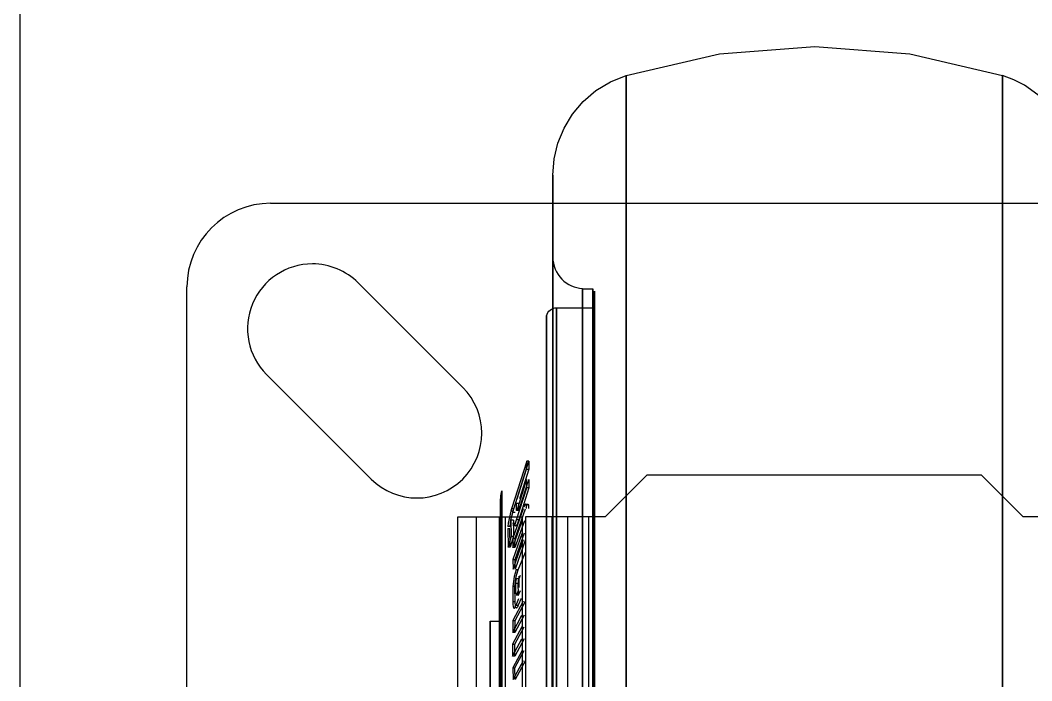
# Model space of a CAD drawing. Header units: millimetres. Extents: x 10366 to 13995, y 24552 to 29685.
# Drawn here: x 12611.78 to 12661.6, y 26820.93 to 26853.48 of the extents above; entities that cross this region are included whole.
import ezdxf

# ---------------------------------------------------------------- set-up
doc = ezdxf.new("R2010")
doc.units = ezdxf.units.MM
doc.header["$LTSCALE"] = 3
doc.layers.add('DomyÅ›lny', color=7, linetype='Continuous')

msp = doc.modelspace()

# ---------------------------------------------------------------- linework, layer by layer
at = {"layer": 'DomyÅ›lny'}
for p, q in [((12611.782, 26805.675), (12611.782, 27022.554)), ((12624.111, 26844.461), (12677.663, 26844.461)), ((12619.992, 26786.789), (12619.992, 26840.342)), ((12633.578, 26835.39), (12628.428, 26840.539)), ((12639.478, 26840.239), (12639.976, 26840.239)), ((12638.202, 26839.312), (12639.971, 26839.312)), ((12623.913, 26836.024), (12629.063, 26830.875)), ((12636.832, 26831.753), (12636.726, 26831.753)), ((12636.261, 26829.9), (12636.722, 26831.358)), ((12636.828, 26831.358), (12636.367, 26829.9)), ((12636.722, 26831.358), (12636.828, 26831.358)), ((12642.649, 26831.073), (12640.589, 26829.013)), ((12659.126, 26831.073), (12642.649, 26831.073)), ((12661.186, 26829.013), (12659.126, 26831.073)), ((12636.838, 26830.449), (12636.732, 26830.449)), ((12635.984, 26829.402), (12635.95, 26829.29)), ((12636.056, 26829.29), (12635.95, 26829.29)), ((12636.09, 26829.402), (12635.984, 26829.402)), ((12636.153, 26829.223), (12636.047, 26829.223)), ((12636.056, 26829.29), (12636.09, 26829.402)), ((12636.325, 26829.67), (12636.219, 26829.67)), ((12636.325, 26829.36), (12636.219, 26829.36)), ((12636.334, 26829.318), (12636.228, 26829.318)), ((12636.38, 26829.423), (12636.274, 26829.423)), ((12636.68, 26829.633), (12636.787, 26829.633)), ((12633.328, 26813.566), (12633.328, 26829.013)), ((12634.233, 26829.013), (12636.525, 26829.013)), ((12634.233, 26829.013), (12634.233, 26817.701)), ((12635.388, 26813.566), (12635.388, 26829.013)), ((12635.69, 26817.701), (12635.69, 26829.013)), ((12636.072, 26828.855), (12635.966, 26828.855)), ((12636.042, 26827.496), (12636.508, 26828.808)), ((12636.614, 26828.808), (12636.148, 26827.496)), ((12636.335, 26828.856), (12636.229, 26828.856)), ((12636.525, 26820.393), (12636.525, 26829.013)), ((12636.675, 26829.013), (12636.675, 26818.799)), ((12637.981, 26820.393), (12637.981, 26829.013)), ((12638.735, 26829.013), (12638.735, 26818.799)), ((12640.589, 26829.013), (12639.765, 26829.013)), ((12639.765, 26829.013), (12639.765, 26798.118)), ((12662.01, 26829.013), (12661.186, 26829.013)), ((12635.794, 26828.445), (12635.901, 26828.445)), ((12635.905, 26828.539), (12635.799, 26828.539)), ((12635.977, 26828.059), (12636.084, 26828.059)), ((12636.046, 26827.964), (12636.152, 26827.964)), ((12635.912, 26827.516), (12635.806, 26827.516)), ((12636.148, 26827.496), (12636.042, 26827.496)), ((12636.046, 26826.904), (12636.152, 26826.904)), ((12636.307, 26826.4), (12636.2, 26826.4)), ((12636.297, 26825.724), (12636.191, 26825.724)), ((12636.337, 26825.954), (12636.23, 26825.954)), ((12636.411, 26826.129), (12636.337, 26825.954)), ((12636.15, 26825.572), (12636.043, 26825.572)), ((12636.312, 26825.381), (12636.233, 26825.196)), ((12636.34, 26825.196), (12636.418, 26825.381)), ((12636.152, 26824.829), (12636.046, 26824.829)), ((12636.3, 26825.211), (12636.194, 26825.211)), ((12636.206, 26824.659), (12636.343, 26824.988)), ((12636.315, 26825.158), (12636.209, 26825.158)), ((12636.34, 26825.196), (12636.233, 26825.196)), ((12636.449, 26824.988), (12636.312, 26824.659)), ((12636.206, 26824.659), (12636.312, 26824.659)), ((12634.925, 26823.864), (12635.44, 26823.864)), ((12636.045, 26823.906), (12636.152, 26823.906)), ((12636.49, 26823.593), (12636.032, 26822.744)), ((12636.142, 26823.315), (12636.036, 26823.315)), ((12636.138, 26822.744), (12636.596, 26823.593)), ((12636.032, 26822.744), (12636.138, 26822.744)), ((12636.14, 26822.152), (12636.034, 26822.152)), ((12636.042, 26821.577), (12636.148, 26821.577))]:
    msp.add_line(p, q, dxfattribs=at)
for points in [[(12641.619, 26850.762, 0), (12646.223, 26851.831, 0), (12650.92, 26852.185, 0), (12655.603, 26851.823, 0), (12660.156, 26850.762, 0)], [(12638.014, 26845.85, 0), (12638.077, 26846.652, 0), (12638.261, 26847.429, 0), (12638.565, 26848.168, 0), (12638.983, 26848.857, 0), (12639.511, 26849.48, 0), (12640.135, 26850.014, 0), (12640.849, 26850.449, 0), (12641.619, 26850.762, 0)], [(12663.76, 26845.85, 0), (12663.744, 26846.26, 0), (12663.612, 26847.078, 0), (12663.353, 26847.858, 0), (12662.971, 26848.588, 0), (12662.483, 26849.244, 0), (12661.902, 26849.811, 0), (12661.247, 26850.274, 0), (12660.716, 26850.549, 0), (12660.156, 26850.762, 0)], [(12638.014, 26841.808, 0), (12638.021, 26841.656, 0), (12638.044, 26841.505, 0), (12638.081, 26841.36, 0), (12638.131, 26841.218, 0), (12638.194, 26841.084, 0), (12638.27, 26840.956, 0), (12638.357, 26840.838, 0), (12638.454, 26840.728, 0), (12638.561, 26840.628, 0), (12638.676, 26840.54, 0), (12638.799, 26840.463, 0), (12638.927, 26840.398, 0), (12639.06, 26840.346, 0), (12639.197, 26840.306, 0), (12639.335, 26840.279, 0), (12639.478, 26840.265, 0)], [(12637.703, 26838.924, 0), (12637.73, 26839.002, 0), (12637.768, 26839.074, 0), (12637.819, 26839.14, 0), (12637.879, 26839.198, 0), (12637.95, 26839.246, 0), (12638.029, 26839.282, 0), (12638.114, 26839.304, 0), (12638.202, 26839.312, 0)], [(12636.726, 26831.753, 0), (12635.984, 26829.402, 0)], [(12636.09, 26829.402, 0), (12636.832, 26831.753, 0)], [(12636.722, 26831.358, 0), (12636.726, 26831.753, 0)], [(12636.832, 26831.753, 0), (12636.828, 26831.358, 0)], [(12636.724, 26830.846, 0), (12636.274, 26829.423, 0)], [(12636.38, 26829.423, 0), (12636.83, 26830.846, 0)], [(12636.732, 26830.449, 0), (12636.724, 26830.846, 0)], [(12636.83, 26830.846, 0), (12636.838, 26830.449, 0)], [(12635.44, 26829.785, 0), (12635.455, 26830.04, 0), (12635.503, 26830.294, 0)], [(12636.229, 26828.856, 0), (12636.732, 26830.449, 0)], [(12636.838, 26830.449, 0), (12636.335, 26828.856, 0)], [(12635.95, 26829.29, 0), (12635.817, 26828.698, 0), (12635.799, 26828.539, 0)], [(12635.905, 26828.539, 0), (12635.922, 26828.69, 0), (12635.952, 26828.865, 0), (12636.056, 26829.29, 0)], [(12636.559, 26829.413, 0), (12636.046, 26827.964, 0)], [(12636.152, 26827.964, 0), (12636.666, 26829.413, 0)], [(12636.219, 26829.36, 0), (12636.219, 26829.67, 0)], [(12636.274, 26829.423, 0), (12636.244, 26829.341, 0), (12636.237, 26829.327, 0), (12636.234, 26829.323, 0), (12636.233, 26829.321, 0), (12636.231, 26829.32, 0), (12636.23, 26829.319, 0), (12636.229, 26829.319, 0), (12636.229, 26829.318, 0), (12636.228, 26829.318, 0), (12636.228, 26829.318, 0), (12636.228, 26829.318, 0), (12636.227, 26829.318, 0), (12636.227, 26829.318, 0), (12636.227, 26829.318, 0), (12636.226, 26829.318, 0), (12636.226, 26829.319, 0), (12636.225, 26829.319, 0), (12636.225, 26829.319, 0), (12636.225, 26829.32, 0), (12636.224, 26829.321, 0), (12636.223, 26829.323, 0), (12636.222, 26829.326, 0), (12636.221, 26829.331, 0), (12636.22, 26829.343, 0), (12636.219, 26829.36, 0)], [(12636.325, 26829.67, 0), (12636.325, 26829.36, 0)], [(12636.325, 26829.36, 0), (12636.327, 26829.331, 0), (12636.328, 26829.326, 0), (12636.329, 26829.323, 0), (12636.33, 26829.321, 0), (12636.331, 26829.32, 0), (12636.331, 26829.32, 0), (12636.332, 26829.319, 0), (12636.332, 26829.319, 0), (12636.332, 26829.318, 0), (12636.333, 26829.318, 0), (12636.333, 26829.318, 0), (12636.333, 26829.318, 0), (12636.334, 26829.318, 0), (12636.334, 26829.318, 0), (12636.334, 26829.318, 0), (12636.335, 26829.318, 0), (12636.335, 26829.318, 0), (12636.336, 26829.319, 0), (12636.337, 26829.319, 0), (12636.338, 26829.32, 0), (12636.339, 26829.321, 0), (12636.342, 26829.325, 0), (12636.345, 26829.329, 0), (12636.351, 26829.342, 0), (12636.38, 26829.423, 0)], [(12636.717, 26829.429, 0), (12636.711, 26829.562, 0), (12636.706, 26829.593, 0), (12636.701, 26829.611, 0), (12636.698, 26829.617, 0), (12636.695, 26829.622, 0), (12636.693, 26829.626, 0), (12636.69, 26829.629, 0), (12636.689, 26829.63, 0), (12636.688, 26829.631, 0), (12636.686, 26829.632, 0), (12636.684, 26829.633, 0), (12636.682, 26829.633, 0), (12636.681, 26829.634, 0), (12636.679, 26829.634, 0), (12636.677, 26829.633, 0), (12636.675, 26829.633, 0), (12636.673, 26829.632, 0), (12636.671, 26829.631, 0), (12636.668, 26829.629, 0), (12636.663, 26829.625, 0), (12636.656, 26829.618, 0), (12636.643, 26829.6, 0), (12636.617, 26829.553, 0), (12636.59, 26829.493, 0)], [(12636.696, 26829.493, 0), (12636.742, 26829.588, 0), (12636.756, 26829.61, 0), (12636.763, 26829.618, 0), (12636.77, 26829.625, 0), (12636.776, 26829.63, 0), (12636.778, 26829.632, 0), (12636.781, 26829.633, 0), (12636.783, 26829.633, 0), (12636.785, 26829.634, 0), (12636.787, 26829.634, 0), (12636.788, 26829.633, 0), (12636.79, 26829.633, 0), (12636.791, 26829.632, 0), (12636.794, 26829.631, 0), (12636.795, 26829.63, 0), (12636.798, 26829.628, 0), (12636.8, 26829.625, 0), (12636.803, 26829.621, 0), (12636.805, 26829.615, 0), (12636.81, 26829.601, 0), (12636.815, 26829.581, 0), (12636.82, 26829.539, 0), (12636.823, 26829.429, 0)], [(12633.328, 26829.013, 0), (12633.328, 26829.013, 0), (12633.328, 26829.013, 0), (12633.328, 26829.013, 0), (12633.328, 26829.013, 0), (12633.328, 26829.013, 0), (12633.328, 26829.013, 0), (12633.328, 26829.013, 0), (12633.328, 26829.013, 0), (12633.328, 26829.013, 0), (12633.328, 26829.013, 0), (12633.328, 26829.013, 0), (12633.329, 26829.013, 0), (12633.33, 26829.013, 0), (12633.335, 26829.013, 0), (12633.353, 26829.013, 0), (12633.429, 26829.013, 0), (12634.233, 26829.013, 0)], [(12635.966, 26828.855, 0), (12635.985, 26829.004, 0), (12636.007, 26829.098, 0)], [(12635.977, 26828.059, 0), (12635.966, 26828.855, 0)], [(12636.049, 26828.709, 0), (12636.054, 26828.621, 0), (12636.059, 26828.588, 0), (12636.062, 26828.578, 0), (12636.065, 26828.571, 0), (12636.068, 26828.567, 0), (12636.07, 26828.564, 0), (12636.071, 26828.562, 0), (12636.072, 26828.561, 0), (12636.073, 26828.561, 0), (12636.074, 26828.56, 0), (12636.076, 26828.559, 0), (12636.077, 26828.559, 0), (12636.078, 26828.559, 0), (12636.079, 26828.559, 0), (12636.081, 26828.559, 0), (12636.083, 26828.559, 0), (12636.086, 26828.56, 0), (12636.089, 26828.561, 0), (12636.091, 26828.562, 0), (12636.096, 26828.566, 0), (12636.105, 26828.574, 0), (12636.115, 26828.586, 0), (12636.127, 26828.602, 0), (12636.155, 26828.654, 0), (12636.229, 26828.856, 0)], [(12636.072, 26828.855, 0), (12636.084, 26828.059, 0)], [(12636.335, 26828.856, 0), (12636.333, 26828.85, 0), (12636.313, 26828.79, 0), (12636.25, 26828.632, 0), (12636.224, 26828.589, 0), (12636.214, 26828.577, 0), (12636.205, 26828.568, 0), (12636.2, 26828.564, 0), (12636.195, 26828.561, 0), (12636.192, 26828.56, 0), (12636.19, 26828.559, 0), (12636.187, 26828.559, 0), (12636.186, 26828.559, 0), (12636.185, 26828.559, 0), (12636.184, 26828.559, 0), (12636.182, 26828.559, 0), (12636.181, 26828.56, 0), (12636.18, 26828.56, 0), (12636.179, 26828.561, 0), (12636.178, 26828.562, 0), (12636.176, 26828.564, 0), (12636.173, 26828.567, 0), (12636.171, 26828.572, 0), (12636.168, 26828.579, 0), (12636.163, 26828.603, 0), (12636.158, 26828.642, 0), (12636.155, 26828.709, 0)], [(12639.765, 26829.013, 0), (12637.58, 26829.013, 0), (12636.911, 26829.013, 0), (12636.734, 26829.013, 0), (12636.69, 26829.013, 0), (12636.679, 26829.013, 0), (12636.676, 26829.013, 0), (12636.676, 26829.013, 0), (12636.675, 26829.013, 0), (12636.675, 26829.013, 0), (12636.675, 26829.013, 0), (12636.675, 26829.013, 0), (12636.675, 26829.013, 0), (12636.675, 26829.013, 0), (12636.675, 26829.013, 0), (12636.675, 26829.013, 0), (12636.675, 26829.013, 0), (12636.675, 26829.013, 0), (12636.675, 26829.013, 0)], [(12635.794, 26828.445, 0), (12635.806, 26827.516, 0)], [(12635.912, 26827.516, 0), (12635.901, 26828.445, 0)], [(12636.511, 26828.218, 0), (12636.046, 26826.904, 0)], [(12636.152, 26826.904, 0), (12636.617, 26828.218, 0)], [(12635.806, 26827.516, 0), (12635.977, 26828.059, 0)], [(12636.084, 26828.059, 0), (12635.912, 26827.516, 0)], [(12636.046, 26827.964, 0), (12636.042, 26827.496, 0)], [(12636.055, 26826.438, 0), (12636.567, 26827.887, 0)], [(12636.148, 26827.496, 0), (12636.152, 26827.964, 0)], [(12636.674, 26827.887, 0), (12636.161, 26826.438, 0)], [(12636.307, 26826.4, 0), (12636.666, 26827.267, 0)], [(12636.046, 26826.904, 0), (12636.055, 26826.438, 0)], [(12636.161, 26826.438, 0), (12636.152, 26826.904, 0)], [(12636.2, 26826.4, 0), (12636.106, 26826.075, 0), (12636.043, 26825.572, 0)], [(12636.15, 26825.572, 0), (12636.173, 26825.848, 0), (12636.213, 26826.077, 0), (12636.307, 26826.4, 0)], [(12636.191, 26825.724, 0), (12636.194, 26825.796, 0), (12636.205, 26825.871, 0), (12636.215, 26825.913, 0), (12636.23, 26825.954, 0)], [(12636.194, 26825.211, 0), (12636.191, 26825.724, 0)], [(12636.337, 26825.954, 0), (12636.322, 26825.913, 0), (12636.311, 26825.871, 0), (12636.301, 26825.796, 0), (12636.297, 26825.724, 0)], [(12636.297, 26825.724, 0), (12636.3, 26825.211, 0)], [(12636.343, 26826.082, 0), (12636.343, 26825.537, 0)], [(12636.043, 26825.572, 0), (12636.046, 26824.829, 0)], [(12636.152, 26824.829, 0), (12636.15, 26825.572, 0)], [(12636.556, 26824.861, 0), (12636.045, 26823.906, 0)], [(12636.046, 26824.829, 0), (12636.05, 26824.711, 0), (12636.065, 26824.585, 0), (12636.076, 26824.548, 0), (12636.083, 26824.532, 0), (12636.088, 26824.526, 0), (12636.093, 26824.521, 0), (12636.095, 26824.519, 0), (12636.097, 26824.518, 0), (12636.099, 26824.517, 0), (12636.102, 26824.516, 0), (12636.104, 26824.515, 0), (12636.106, 26824.515, 0), (12636.108, 26824.515, 0), (12636.11, 26824.515, 0), (12636.112, 26824.516, 0), (12636.116, 26824.517, 0), (12636.12, 26824.519, 0), (12636.127, 26824.524, 0), (12636.135, 26824.531, 0), (12636.144, 26824.541, 0), (12636.167, 26824.577, 0), (12636.206, 26824.659, 0)], [(12636.152, 26823.906, 0), (12636.663, 26824.861, 0)], [(12636.312, 26824.659, 0), (12636.268, 26824.567, 0), (12636.245, 26824.536, 0), (12636.237, 26824.527, 0), (12636.23, 26824.521, 0), (12636.227, 26824.519, 0), (12636.223, 26824.517, 0), (12636.219, 26824.516, 0), (12636.217, 26824.515, 0), (12636.215, 26824.515, 0), (12636.213, 26824.515, 0), (12636.211, 26824.515, 0), (12636.209, 26824.516, 0), (12636.206, 26824.516, 0), (12636.204, 26824.517, 0), (12636.202, 26824.519, 0), (12636.2, 26824.52, 0), (12636.197, 26824.523, 0), (12636.193, 26824.528, 0), (12636.188, 26824.535, 0), (12636.181, 26824.551, 0), (12636.175, 26824.569, 0), (12636.168, 26824.604, 0), (12636.152, 26824.829, 0)], [(12636.3, 26825.211, 0), (12636.305, 26825.172, 0), (12636.307, 26825.165, 0), (12636.309, 26825.163, 0), (12636.309, 26825.162, 0), (12636.31, 26825.161, 0), (12636.311, 26825.16, 0), (12636.312, 26825.16, 0), (12636.312, 26825.159, 0), (12636.313, 26825.159, 0), (12636.314, 26825.158, 0), (12636.315, 26825.158, 0), (12636.316, 26825.158, 0), (12636.317, 26825.159, 0), (12636.318, 26825.159, 0), (12636.318, 26825.159, 0), (12636.319, 26825.16, 0), (12636.321, 26825.161, 0), (12636.322, 26825.163, 0), (12636.326, 26825.168, 0), (12636.332, 26825.179, 0), (12636.34, 26825.196, 0)], [(12636.036, 26823.315, 0), (12636.493, 26824.167, 0)], [(12636.045, 26823.906, 0), (12636.036, 26823.315, 0)], [(12636.599, 26824.167, 0), (12636.142, 26823.315, 0)], [(12636.142, 26823.315, 0), (12636.152, 26823.906, 0)], [(12636.032, 26822.744, 0), (12636.034, 26822.152, 0)], [(12636.034, 26822.152, 0), (12636.492, 26823.002, 0)], [(12636.14, 26822.152, 0), (12636.138, 26822.744, 0)], [(12636.599, 26823.002, 0), (12636.14, 26822.152, 0)], [(12636.499, 26822.427, 0), (12636.042, 26821.577, 0)], [(12636.148, 26821.577, 0), (12636.606, 26822.427, 0)], [(12636.055, 26820.99, 0), (12636.565, 26821.94, 0)], [(12636.672, 26821.94, 0), (12636.161, 26820.99, 0)], [(12636.042, 26821.577, 0), (12636.055, 26820.99, 0)], [(12636.161, 26820.99, 0), (12636.148, 26821.577, 0)]]:
    msp.add_polyline3d(points, dxfattribs=at)
for points in [[(12641.619, 26813.566, 0), (12641.619, 26850.762, 0)], [(12660.156, 26813.566, 0), (12660.156, 26850.762, 0)], [(12638.014, 26813.566, 0), (12638.014, 26845.85, 0), (12638.014, 26813.566, 0), (12638.014, 26781.281, 0)], [(12639.478, 26813.566, 0), (12639.478, 26840.265, 0), (12639.478, 26813.566, 0), (12639.478, 26786.866, 0)], [(12639.478, 26813.566, 0), (12639.478, 26840.265, 0)], [(12639.976, 26813.566, 0), (12639.976, 26840.239, 0)], [(12639.976, 26813.566, 0), (12639.976, 26786.892, 0), (12639.976, 26813.566, 0), (12639.976, 26840.239, 0)], [(12640.074, 26813.566, 0), (12640.074, 26840.136, 0), (12640.074, 26813.566, 0), (12640.074, 26786.995, 0)], [(12638.202, 26813.566, 0), (12638.202, 26787.819, 0), (12638.202, 26813.566, 0), (12638.202, 26839.312, 0)], [(12640.074, 26813.566, 0), (12640.074, 26787.716, 0), (12640.074, 26813.566, 0), (12640.074, 26839.415, 0)], [(12637.703, 26813.566, 0), (12637.703, 26838.924, 0), (12637.703, 26813.566, 0), (12637.703, 26788.207, 0)], [(12635.503, 26813.566, 0), (12635.503, 26796.838, 0), (12635.503, 26813.566, 0), (12635.503, 26830.294, 0)], [(12635.44, 26813.566, 0), (12635.44, 26829.785, 0), (12635.44, 26813.566, 0), (12635.44, 26797.346, 0)], [(12634.925, 26813.566, 0), (12634.925, 26823.864, 0), (12634.925, 26813.566, 0), (12634.925, 26803.267, 0)]]:
    msp.add_polyline3d(points, close=True, dxfattribs=at)
for centre, radius, start, end in [((12624.111, 26840.342), 4.119, 90, 180), ((12626.171, 26838.282), 3.193, 90, 225), ((12626.171, 26838.282), 3.193, 45, 90), ((12631.32, 26833.133), 3.193, 225, 45)]:
    msp.add_arc(centre, radius, start, end, dxfattribs=at)

doc.saveas('drawing.dxf')
